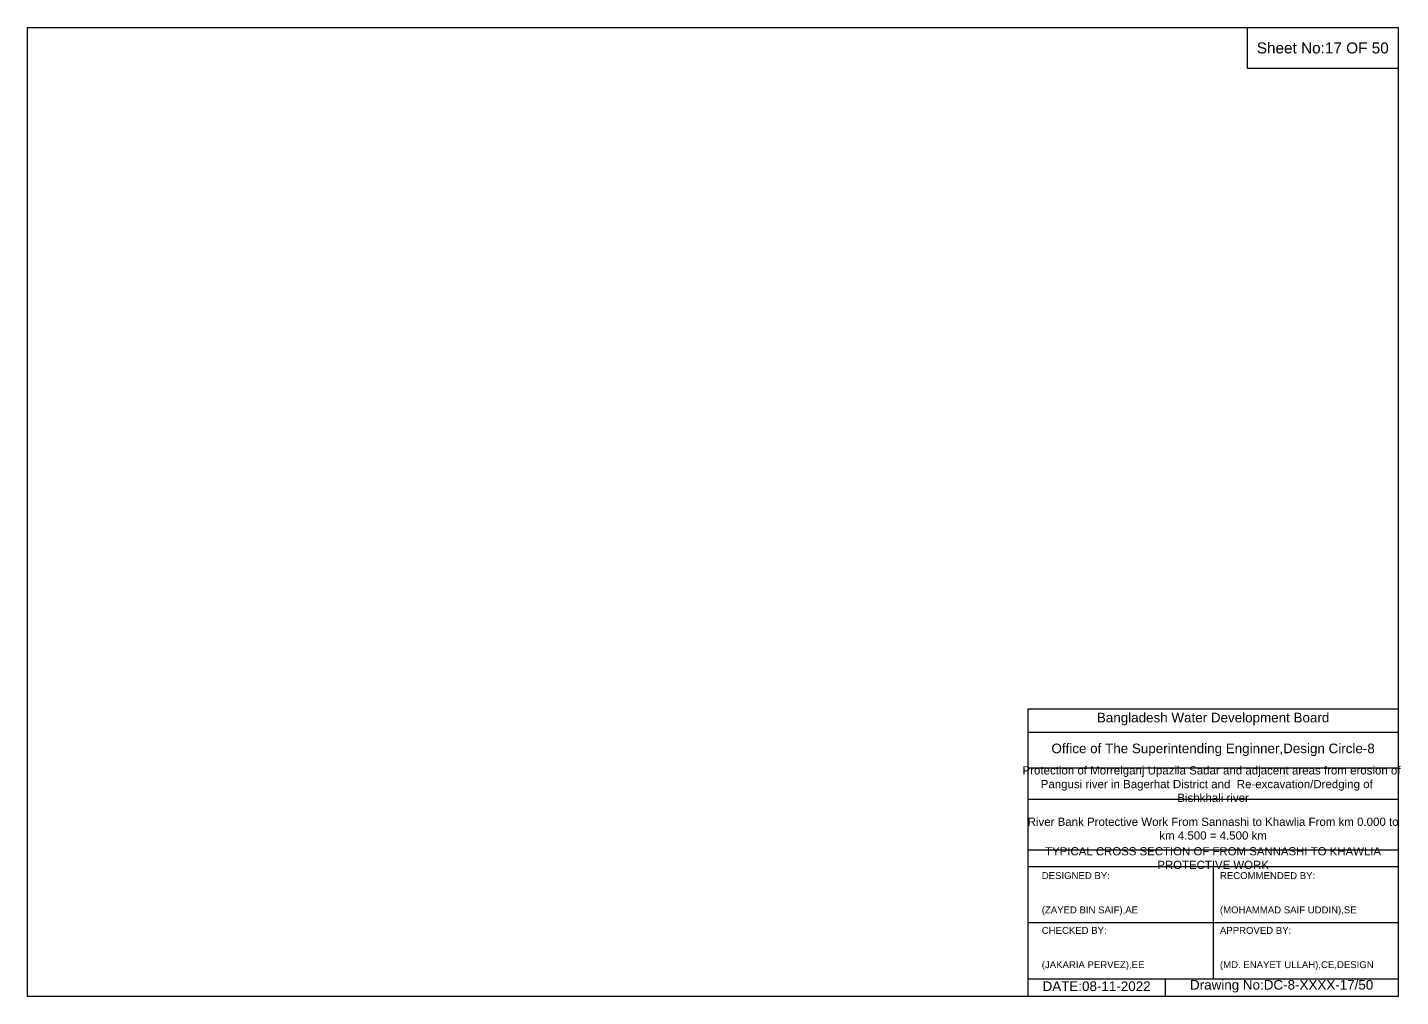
# Model space of a CAD drawing. Header units: inches. Extents: x 89000 to 1304432, y -10828 to 220529.
# Drawn here: x 398979 to 408996, y 163409 to 170480 of the extents above; entities that cross this region are included whole.
import ezdxf

# ---------------------------------------------------------------- set-up
doc = ezdxf.new("R2010")
doc.units = ezdxf.units.IN
doc.header["$LTSCALE"] = 7
doc.header["$MEASUREMENT"] = 0
doc.styles.get("Standard").update_dxf_attribs({"font": 'arial.ttf'})

msp = doc.modelspace()

# ---------------------------------------------------------------- linework, layer by layer
for points in [[(398979.0225, 170480.18743), (408979.0225, 170480.18743), (408979.0225, 163409.18743), (398979.0225, 163409.18743)], [(407879.0225, 170480.18743), (408979.0225, 170480.18743), (408979.0225, 170180.18743), (407879.0225, 170180.18743)]]:
    msp.add_lwpolyline(points, close=True)
for points in [[(406279.0225, 163409.18743), (406279.0225, 165509.18743), (408979.0225, 165509.18743)], [(406279.0225, 165339.18743), (408979.0225, 165339.18743)], [(406279.0225, 165079.18743), (408979.0225, 165079.18743)], [(406279.0225, 164849.18743), (408979.0225, 164849.18743)], [(406279.0225, 164479.18743), (408979.0225, 164479.18743)], [(406279.0225, 164359.18743), (408979.0225, 164359.18743)], [(407629.0225, 164359.18743), (407629.0225, 163539.18743)], [(406279.0225, 163949.18743), (408979.0225, 163949.18743)], [(406279.0225, 163539.18743), (408979.0225, 163539.18743)], [(407279.0225, 163539.18743), (407279.0225, 163409.18743)]]:
    msp.add_lwpolyline(points)

# ---------------------------------------------------------------- texts
at = {"attachment_point": 5}
for s, insert, char_height in [('Sheet No:17 OF 50', (408429.0225, 170330.18743), 80), ('Bangladesh Water Development Board', (407629.0225, 165434.18743), 70), ('Office of The Superintending Enginner,Design Circle-8', (407629.0225, 165209.18743), 70)]:
    msp.add_mtext(s, dxfattribs=dict(at, insert=insert, char_height=char_height))
for s, insert, char_height, width, attachment_point in [('Protection of Morrelganj Upazila Sadar and adjacent areas from erosion of  Pangusi river in Bagerhat District and  Re-excavation/Dredging of     Bishkhali river', (407629.0225, 164959.18743), 60, 2800, 5), ('River Bank Protective Work From Sannashi to Khawlia From km 0.000 to km 4.500 = 4.500 km', (407629.0225, 164634.18743), 60, 2700, 5), ('TYPICAL CROSS SECTION OF FROM SANNASHI TO KHAWLIA PROTECTIVE WORK', (407629.0225, 164419.18743), 59.5765532, 2800, 5), ('DESIGNED BY:^J^J^J(ZAYED BIN SAIF),AE', (406379.0225, 164159.18743), 50, 1400, 4), ('RECOMMENDED BY:^J^J^J(MOHAMMAD SAIF UDDIN),SE', (407679.0225, 164159.18743), 50, 1400, 4), ('CHECKED BY:^J^J^J(JAKARIA PERVEZ),EE', (406379.0225, 163759.18743), 50, 1400, 4), ('APPROVED BY:^J^J^J(MD. ENAYET ULLAH),CE,DESIGN', (407679.0225, 163759.18743), 50, 1400, 4), ('DATE:08-11-2022', (406779.0225, 163484.18743), 70, 1400, 5), ('Drawing No:DC-8-XXXX-17/50', (408129.0225, 163484.18743), 70, 2200, 5)]:
    msp.add_mtext(s, dxfattribs=dict(insert=insert, char_height=char_height, width=width, attachment_point=attachment_point))

doc.saveas('drawing.dxf')
